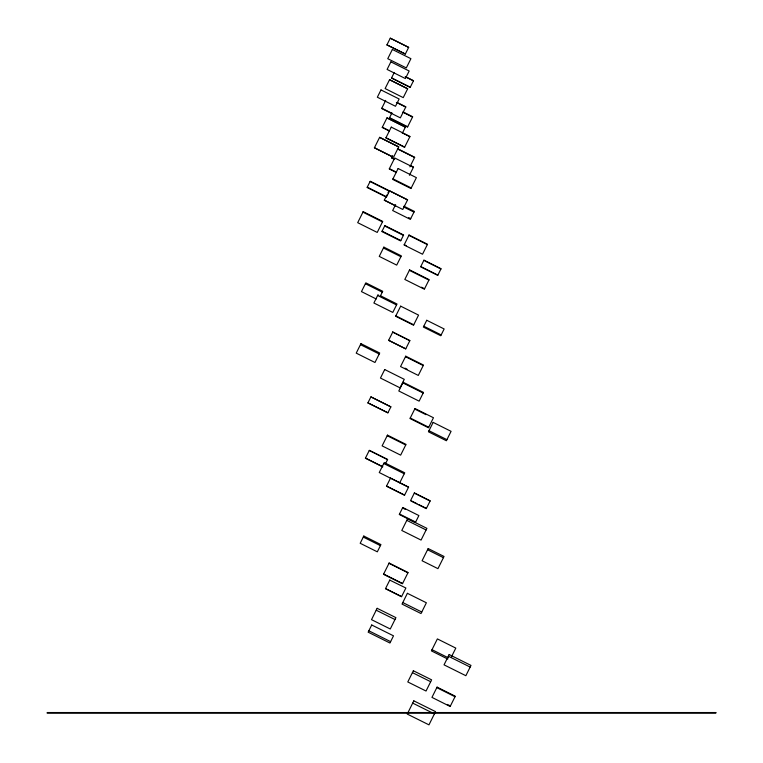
<?xml version="1.0" encoding="UTF-8"?>
<svg xmlns="http://www.w3.org/2000/svg" width="763" height="763" viewBox="0 0 763 763"><rect width="100%" height="100%" fill="white"/><g stroke="black" fill="none" stroke-linecap="round" stroke-linejoin="round"><path stroke-width="1.14" d="M378.095 294.566L373.889 302.997L392.792 312.429L397.008 304.008L380.193 295.615M380.26 296.206L382.721 291.285L365.83 282.854L361.462 291.609L376.235 298.991M399.755 482.769L404.733 472.802L384.237 462.578L379.259 472.545L408.529 487.252M451.41 656.914L455.807 648.102L437.38 638.908L431.41 650.887L447.786 659.06M386.936 44.883L390.294 38.15L408.682 47.344L405.315 54.068L386.936 44.883L405.344 54.001M389.54 79.714L385.115 88.565L403.236 97.626L407.671 88.775L389.54 79.714L407.661 88.794M394.28 72.456L391.486 78.055L410.179 87.402L413.527 80.697L405.22 76.538M385.696 100.411L381.653 108.518L400.346 117.864L405.868 106.83L397.561 102.671M391.905 113.01L389.397 118.017L407.518 127.078L412.688 116.749L403.093 111.951M402.292 133.306L405.439 127.011L387.022 117.798L382.196 127.45L389.359 131.026M392.687 155.566L391.495 157.931L394.547 159.457M386.936 194.918L384.285 200.221L402.778 209.463L407.614 199.792L389.12 190.55L387.995 192.791M389.588 190.893L386.612 196.835L367.27 187.164M409.912 166.839L414.7 157.254L397.428 148.613M409.416 175.29L413.546 167.04L410.427 165.476M395.615 204.618L392.659 210.531L410.341 219.372L414.338 211.38L403.932 206.182M367.919 402.874L370.923 396.855L390.885 406.832L387.881 412.85L367.919 402.874L387.9 412.802M385.611 463.484L387.623 459.46L369.34 450.323L365.391 458.21L382.664 466.842M389.836 579.985L385.477 588.702L401.529 596.723L405.887 588.006L389.769 580.118M406.813 520.356L426.107 529.961M427.566 549.751L443.437 557.667M402.788 602.56L421.777 612.012M376.207 610.209L394.976 619.537M448.339 656.199L470.161 667.072M368.834 630.801L390.608 641.645M412.421 672.632L430.675 681.712M412.688 703.105L434.405 713.882M390.265 38.217L408.644 47.411M406.174 77.235L413.441 80.868M391.572 77.874L410.265 87.22M396.379 102.433L405.725 107.106M402.931 112.266L412.525 117.063M381.786 108.232L392.182 113.429M389.559 117.702L407.68 126.763M386.917 117.998L405.334 127.211M403.637 133.582L409.874 136.701M382.301 127.249L389.454 130.826M385.973 137.721L404.686 147.078M379.583 137.416L398.687 146.973M398.324 149.367L414.576 157.493M374.442 147.698L393.546 157.245L398.753 146.839L379.65 137.283L374.375 147.831L392.42 156.854M413.403 167.316L394.719 157.979L389.235 168.947L396.502 172.581M391.619 157.693L394.662 159.219M389.378 168.661L395.606 171.78M392.974 178.819L411.247 187.946M407.547 199.916L370.236 181.222L367.098 187.498L386.45 197.169M370.074 181.556L389.416 191.227M403.56 206.926L413.966 212.124M384.342 200.097L395.644 205.752M408.634 217.589L410.713 218.628M362.94 212.171L382.473 221.938M408.882 235.376L427.337 244.608M384.676 225.982L403.417 235.357M382.082 231.179L400.823 240.545M404.247 244.646L406.298 245.676M424.838 260.927L440.928 268.977M383.436 248.004L400.899 256.721M420.766 266.554L437.867 275.1M409.369 270.34L428.901 280.097M421.5 287.193L424.581 288.738M365.391 283.731L382.282 292.162M377.628 295.491L396.541 304.933M423.789 326.221L441.176 334.9M395.835 315.834L413.737 324.78M392.716 332.143L409.817 340.699M388.663 340.25L405.763 348.805M405.487 356.693L423.236 365.563M360.46 344.647L379.211 354.003M404.981 368.157L407.06 369.197M402.835 382.883L423.169 393.04M414.729 409.054L426.012 414.69M370.904 396.913L390.856 406.889M410.256 418.01L428.72 427.232M428.987 430.704L446.927 439.65M387.194 435.74L405.716 444.991M369.263 450.466L387.547 459.612M383.76 463.542L404.256 473.766M365.467 458.058L382.74 466.698M414.299 493.127L430.094 501.024M386.555 486.06L404.609 495.082M411.658 501.033L416.922 503.666M419.03 504.725L426.403 508.406M402.53 507.977L405.554 509.484M399.507 514.014L415.635 522.073M363.283 537.085L380.422 545.64M388.996 563.323L407.938 572.794M383.636 574.034L402.587 583.504M385.544 588.569L401.596 596.59M432.011 649.675L448.386 657.849M436.817 687.644L455.025 696.743M447.376 704.449L450.418 705.966M377.151 608.311L371.514 619.661L390.284 628.989L395.921 617.639L377.151 608.311M413.813 700.835L407.251 714.073L428.968 724.85L435.53 711.621L413.813 700.835M360.956 343.655L356.226 353.135L374.976 362.492L379.707 353.011L360.956 343.655M363.798 536.046L360.193 543.285L377.323 551.83L380.937 544.601L363.798 536.046M433.136 422.387L428.444 431.801L446.384 440.747L451.076 431.333L433.136 422.387M407.604 518.745L401.777 530.476L421.071 540.08L426.908 528.349L407.604 518.745M371.724 624.992L368.147 632.174L389.931 643.018L393.508 635.837L371.724 624.992M428.167 548.549L422.082 560.757L437.952 568.664L444.037 556.456L428.167 548.549M407.385 593.318L402.025 604.096L421.014 613.547L426.374 602.77L407.385 593.318M413.355 670.763L407.785 681.95L426.04 691.03L431.61 679.843L413.355 670.763M449.159 654.54L444.037 664.85L465.859 675.713L470.99 665.412L449.159 654.54M392.392 49.423L387.757 58.703L406.298 67.917L410.914 58.675L392.373 49.461M390.885 61.86L387.099 69.433L405.382 78.56L409.168 71.007L390.885 61.86M380.995 89.91L377.342 97.216L395.492 106.276L399.135 98.99L380.985 89.929M391.266 127.125L385.859 137.941L404.581 147.307L409.989 136.482L391.266 127.125M363.198 211.656L357.694 222.672L377.227 232.429L382.73 221.413L363.198 211.656M398.124 168.518L392.687 179.4L410.952 188.528L416.398 177.645L398.124 168.518M384.867 225.61L381.891 231.551L400.632 240.927L403.608 234.975L384.867 225.61M383.865 247.136L379.249 256.397L396.712 265.114L401.328 255.863L383.865 247.136M409.054 235.033L404.075 244.999L422.53 254.222L427.518 244.255L409.054 235.033M409.597 269.873L404.819 279.439L424.352 289.196L429.13 279.639L409.597 269.873M400.67 306.163L395.625 316.264L413.517 325.21L418.563 315.109L400.67 306.163M423.961 260.164L420.642 266.812L437.733 275.367L441.062 268.71L423.961 260.164M392.773 332.019L388.596 340.374L405.706 348.929L409.884 340.575L392.773 332.019M384.714 369.55L380.46 378.057L400.012 387.833L404.266 379.325L384.714 369.55M405.735 356.187L400.546 366.564L418.296 375.434L423.484 365.057L405.735 356.187M426.755 320.279L423.37 327.06L440.756 335.739L444.142 328.967L426.755 320.279M403.15 382.263L398.791 390.98L419.125 401.147L423.484 392.42L403.15 382.263M387.49 435.129L382.12 445.878L400.651 455.139L406.021 444.39L387.49 435.129M414.996 408.52L409.989 418.544L428.453 427.766L433.46 417.743L414.996 408.52M390.542 478.077L386.479 486.203L404.533 495.235L408.596 487.099L390.542 478.077M402.759 507.5L399.268 514.491L415.396 522.55L418.887 515.559L402.759 507.5M414.414 492.908L410.494 500.738L426.288 508.635L430.208 500.805L414.414 492.908M389.13 563.046L383.503 574.301L402.454 583.771L408.071 572.527L389.13 563.046M437.075 687.12L431.953 697.382L450.151 706.481L455.282 696.218L437.075 687.12M715.837 712.537L47.163 712.537L47.163 713.147L715.837 713.147L715.837 712.537"/></g></svg>
